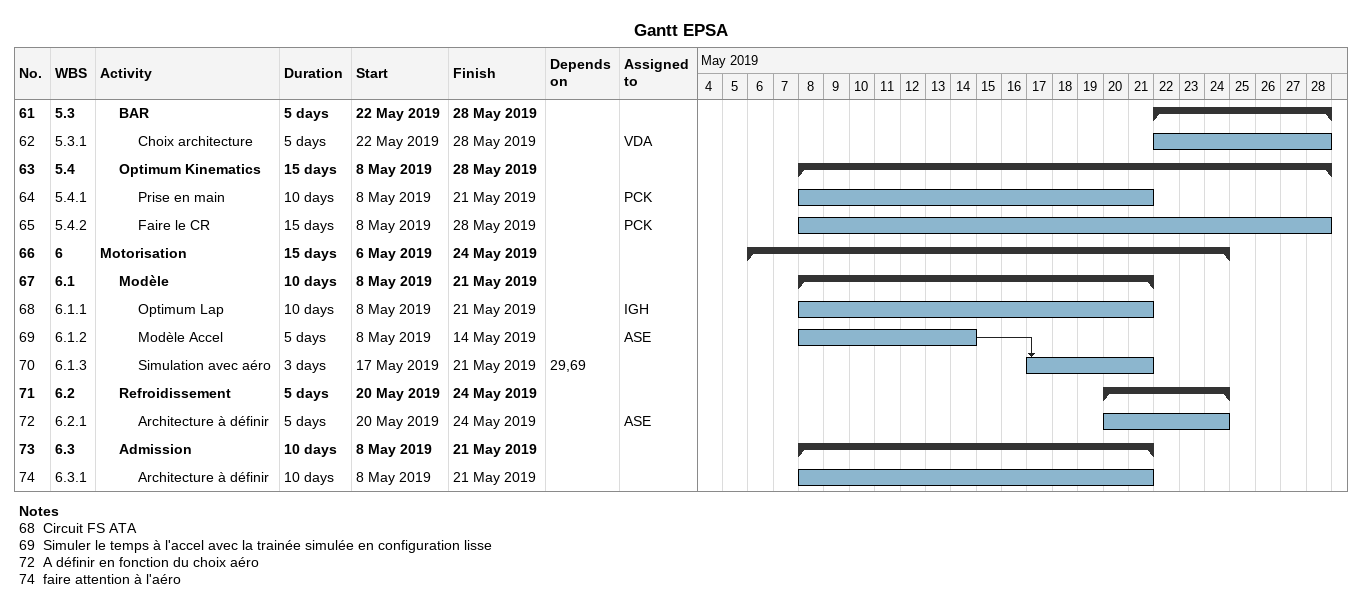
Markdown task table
Gantt EPSA

| ID | WBS | Task | Duration | Start | Finish | Predecessors | Resources |
|---|---|---|---|---|---|---|---|
| 61 | 5.3 | **BAR** | 5d | 2019-05-22 | 2019-05-28 |  |  |
| 62 | 5.3.1 | Choix architecture | 5d | 2019-05-22 | 2019-05-28 |  | VDA |
| 63 | 5.4 | **Optimum Kinematics** | 15d | 2019-05-08 | 2019-05-28 |  |  |
| 64 | 5.4.1 | Prise en main | 10d | 2019-05-08 | 2019-05-21 |  | PCK |
| 65 | 5.4.2 | Faire le CR | 15d | 2019-05-08 | 2019-05-28 |  | PCK |
| 66 | 6 | **Motorisation** | 15d | 2019-05-06 | 2019-05-24 |  |  |
| 67 | 6.1 | **Modèle** | 10d | 2019-05-08 | 2019-05-21 |  |  |
| 68 | 6.1.1 | Optimum Lap | 10d | 2019-05-08 | 2019-05-21 |  | IGH |
| 69 | 6.1.2 | Modèle Accel | 5d | 2019-05-08 | 2019-05-14 |  | ASE |
| 70 | 6.1.3 | Simulation avec aéro | 3d | 2019-05-17 | 2019-05-21 | 29, 69 |  |
| 71 | 6.2 | **Refroidissement** | 5d | 2019-05-20 | 2019-05-24 |  |  |
| 72 | 6.2.1 | Architecture à définir | 5d | 2019-05-20 | 2019-05-24 |  | ASE |
| 73 | 6.3 | **Admission** | 10d | 2019-05-08 | 2019-05-21 |  |  |
| 74 | 6.3.1 | Architecture à définir | 10d | 2019-05-08 | 2019-05-21 |  |  |

Notes
- 68: Circuit FS ATA
- 69: Simuler le temps à l'accel avec la trainée simulée en configuration lisse
- 72: A définir en fonction du choix aéro
- 74: faire attention à l'aéro
